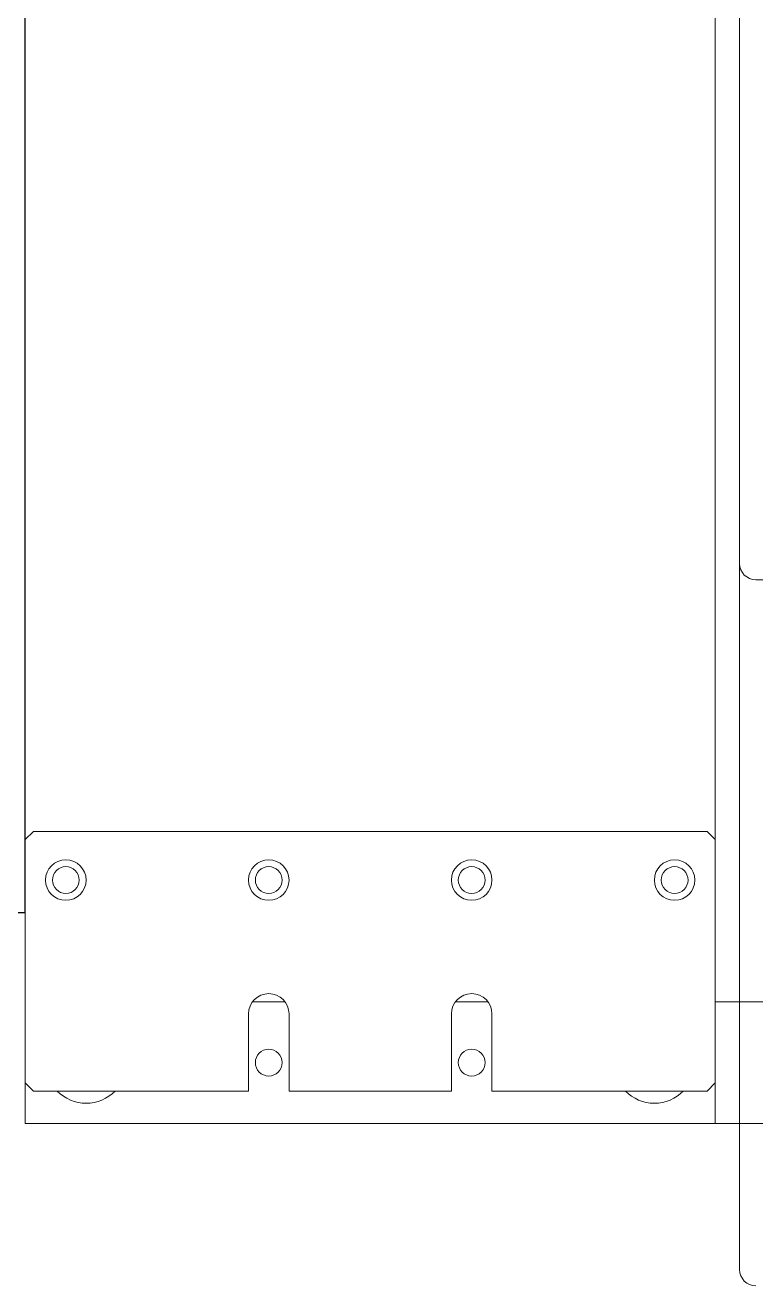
# Model space of a CAD drawing. Extents: x 500 to 100500, y -14500 to 21140.
# Drawn here: x 6034.5 to 6124.5, y -6893 to -6737.7 of the extents above; entities that cross this region are included whole.
import ezdxf

# ---------------------------------------------------------------- set-up
doc = ezdxf.new("R2010")
doc.units = 0
doc.linetypes.add('SLD-Solid', pattern=[0])
doc.layers.add('D', color=7, linetype='CONTINUOUS')
doc.layers.add('M06SMMF-001B', color=7, linetype='CONTINUOUS')
doc.layers.add('MODEL', color=7, linetype='SLD-Solid', lineweight=15)

# ---------------------------------------------------------------- blocks, each defined once
blk = doc.blocks.new('KA$Cbf7906b1')
at = {"layer": 'MODEL'}
for p, q in [((85, 80.6), (85, 783.6)), ((0, 80.6), (0, 455.6)), ((88, 214.6), (88, 27.6)), ((1, 81.6), (0, 80.6)), ((1, 81.6), (84, 81.6)), ((85, 80.6), (84, 81.6)), ((0, 80.6), (0, 50.6)), ((85, 80.6), (85, 50.6)), ((28, 60.6), (32, 60.6)), ((53, 60.6), (57, 60.6)), ((85, 60.6), (88, 60.6)), ((27.5, 59.1), (27.5, 49.6)), ((32.5, 49.6), (32.5, 59.1)), ((52.5, 59.1), (52.5, 49.6)), ((57.5, 49.6), (57.5, 59.1)), ((0, 50.6), (1, 49.6)), ((0, 50.6), (0, 45.6)), ((84, 49.6), (85, 50.6)), ((85, 50.6), (85, 45.6)), ((1, 49.6), (27.5, 49.6)), ((32.5, 49.6), (52.5, 49.6)), ((57.5, 49.6), (84, 49.6)), ((0, 45.6), (85, 45.6)), ((85, 45.6), (88, 45.6))]:
    blk.add_line(p, q, dxfattribs=at)
for centre, radius in [((5, 75.6), 2.5), ((30, 75.6), 2.5), ((55, 75.6), 2.5), ((80, 75.6), 2.5), ((5, 75.6), 1.65), ((30, 75.6), 1.65), ((55, 75.6), 1.65), ((80, 75.6), 1.65), ((30, 53.1), 1.65), ((55, 53.1), 1.65)]:
    blk.add_circle(centre, radius, dxfattribs=at)
for centre, radius, start, end in [((30, 59.1), 2.5, 0, 180), ((55, 59.1), 2.5, 0, 180), ((7.5, 53.1), 5, 224.427, 270), ((7.5, 53.1), 5, 270, 315.573), ((77.5, 53.1), 5, 224.427, 270), ((77.5, 53.1), 5, 270, 315.573), ((90, 27.6), 2, 180, 270)]:
    blk.add_arc(centre, radius, start, end, dxfattribs=at)
blk = doc.blocks.new('KA$C03f0ad08')
at = {"layer": 'MODEL', "color": 4}
for p, q in [((0, 155.6), (0, 1658.6)), ((85, 155.6), (85, 1658.6)), ((88, 764.6), (88, 189.6)), ((90, 187.6), (105, 187.6)), ((1, 156.6), (0, 155.6)), ((0, 155.6), (0, 125.6)), ((1, 156.6), (84, 156.6)), ((85, 155.6), (84, 156.6)), ((85, 155.6), (85, 125.6)), ((28, 135.6), (32, 135.6)), ((53, 135.6), (57, 135.6)), ((85, 135.6), (176, 135.6)), ((85, 135.6), (108, 135.6)), ((27.5, 134.1), (27.5, 124.6)), ((32.5, 124.6), (32.5, 134.1)), ((52.5, 134.1), (52.5, 124.6)), ((57.5, 124.6), (57.5, 134.1)), ((0, 125.6), (1, 124.6)), ((0, 125.6), (0, 120.6)), ((1, 124.6), (27.5, 124.6)), ((32.5, 124.6), (52.5, 124.6)), ((57.5, 124.6), (84, 124.6)), ((84, 124.6), (85, 125.6)), ((85, 125.6), (85, 120.6)), ((0, 120.6), (85, 120.6)), ((85, 120.6), (92.5, 120.6))]:
    blk.add_line(p, q, dxfattribs=at)
for centre, radius in [((5, 150.6), 2.5), ((5, 150.6), 1.65), ((30, 150.6), 2.5), ((30, 150.6), 1.65), ((55, 150.6), 2.5), ((55, 150.6), 1.65), ((80, 150.6), 2.5), ((80, 150.6), 1.65), ((30, 128.1), 1.65), ((55, 128.1), 1.65)]:
    blk.add_circle(centre, radius, dxfattribs=at)
for centre, radius, start, end in [((90, 189.6), 2, 180, 270), ((30, 134.1), 2.5, 0, 180), ((55, 134.1), 2.5, 0, 180), ((7.5, 128.1), 5, 224.427, 270), ((7.5, 128.1), 5, 270, 315.573), ((77.5, 128.1), 5, 224.427, 270), ((77.5, 128.1), 5, 270, 315.573)]:
    blk.add_arc(centre, radius, start, end, dxfattribs=at)

msp = doc.modelspace()

# ---------------------------------------------------------------- linework, layer by layer
at = {"layer": 'D', "color": 4, "elevation": -10.47}
msp.add_lwpolyline([(6034.5, -5309.04), (6014.5, -5309.04), (6014.5, -6847.04), (6034.5, -6847.04)], close=True, dxfattribs=at)

# ---------------------------------------------------------------- block references
at = {"layer": 'M06SMMF-001B'}
for name, p in [('KA$C03f0ad08', (6034.5, -6993.64, -10.47)), ('KA$Cbf7906b1', (6034.5, -6918.64, -10.47))]:
    msp.add_blockref(name, p, dxfattribs=at)

doc.saveas('drawing.dxf')
